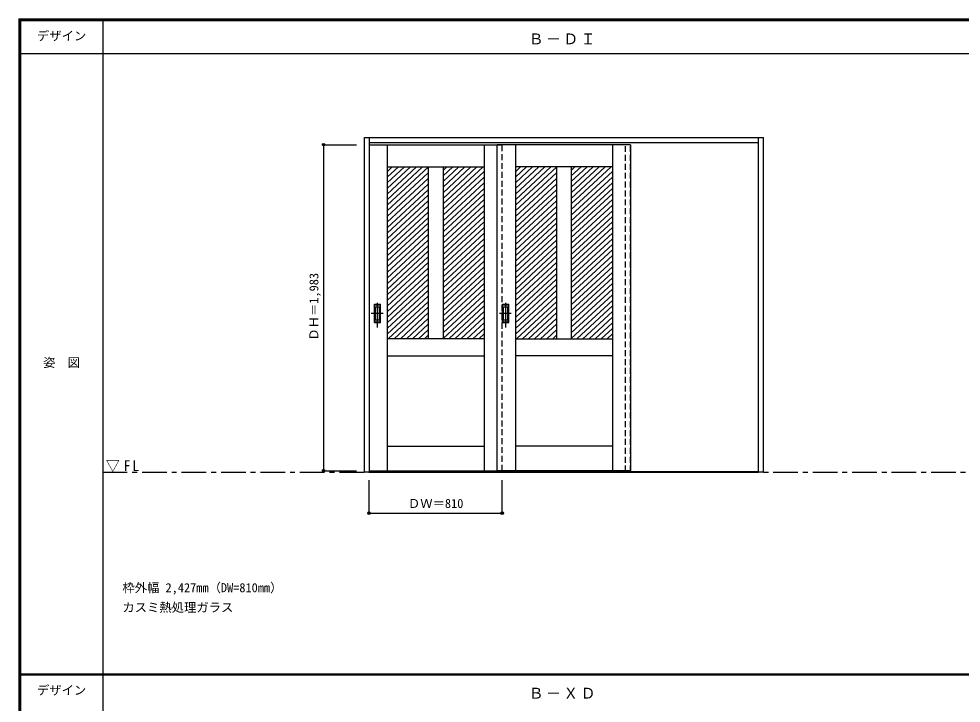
# Model space of a CAD drawing. Units: millimetres, scale not verified. Extents: x -6000 to 5700, y -4307 to 4260.
# Drawn here: x -6000 to -267, y 12 to 4175 of the extents above; entities that cross this region are included whole.
import ezdxf
from ezdxf.enums import TextEntityAlignment as Align

# ---------------------------------------------------------------- set-up
doc = ezdxf.new("R2010")
doc.units = ezdxf.units.MM
doc.header["$LTSCALE"] = 30
doc.header["$PDMODE"] = 32
doc.header["$PDSIZE"] = 15
doc.linetypes.add('CHAIN1', pattern=[8, 5, -1, 1, -1])
doc.linetypes.add('DASHED1', pattern=[1.8, 1.2, -0.6])
for name, color, linetype in [('0-2_扉', 7, 'Continuous'), ('0-4_枠', 3, 'Continuous'), ('0-6_引手', 7, 'Continuous'), ('0-A_文字', 7, 'Continuous'), ('0-B_寸法', 4, 'Continuous'), ('0-C_ハッチ', 4, 'DASHED1'), ('F-1_枠', 6, 'Continuous'), ('F-A_文字', 7, 'Continuous')]:
    doc.layers.add(name, color=color, linetype=linetype)
doc.styles.add('ＭＳ ゴシック', font='')
doc.styles.get('ＭＳ ゴシック').set_extended_font_data('MS Gothic')

msp = doc.modelspace()

# ---------------------------------------------------------------- linework, layer by layer
at = {"layer": '0-2_扉'}
for p, q in [((-3866.15, 3409), (-3059.15, 3409)), ((-3759.15, 3409), (-3759.15, 1426)), ((-3169.15, 3409), (-3169.15, 1426)), ((-3089.15, 3409), (-3059.15, 3409)), ((-3089.15, 1426), (-3089.15, 3409)), ((-2279.15, 3409), (-3089.15, 3409)), ((-2979.15, 3409), (-2979.15, 1426)), ((-2389.15, 3409), (-2389.15, 1426)), ((-3759.15, 3274), (-3169.15, 3274)), ((-3509.15, 3274), (-3509.15, 2229)), ((-3419.15, 3274), (-3419.15, 2229)), ((-2389.15, 3274), (-2979.15, 3274)), ((-2729.15, 3274), (-2729.15, 2229)), ((-2639.15, 3274), (-2639.15, 2229)), ((-3169.15, 2229), (-3759.15, 2229)), ((-2979.15, 2229), (-2389.15, 2229)), ((-3759.15, 2124), (-3169.15, 2124)), ((-2389.15, 2124), (-2979.15, 2124)), ((-3759.15, 1576), (-3169.15, 1576)), ((-2389.15, 1576), (-2979.15, 1576)), ((-3866.15, 1426), (-3059.15, 1426)), ((-3089.15, 1426), (-3059.15, 1426))]:
    msp.add_line(p, q, dxfattribs=at)
msp.add_lwpolyline([(-2279.15, 3409), (-2279.15, 1426), (-3089.15, 1426)], dxfattribs=at)
at = {"layer": '0-4_枠'}
for p, q in [((-3896.15, 3453), (-1469.15, 3453)), ((-3866.15, 1418), (-3866.15, 3453)), ((-1499.15, 1418), (-1499.15, 3453)), ((-1469.15, 1418), (-1469.15, 3453)), ((-3866.15, 3423), (-1499.15, 3423)), ((-3866.15, 1421), (-1499.15, 1421)), ((-3866.15, 1418), (-1499.15, 1418)), ((-3089.15, 1418), (-3059.15, 1418)), ((-1469.15, 1418), (-1499.15, 1418))]:
    msp.add_line(p, q, dxfattribs=at)
at = {"layer": '0-4_枠', "color": 4, "linetype": 'DASHED1'}
for p, q in [((-3869.15, 3409), (-3869.15, 1426)), ((-3866.15, 3409), (-3869.15, 3409)), ((-3059.15, 1426), (-3059.15, 3409)), ((-2309.15, 1421), (-2309.15, 3423)), ((-2279.15, 1421), (-2279.15, 3423)), ((-3866.15, 1426), (-3869.15, 1426))]:
    msp.add_line(p, q, dxfattribs=at)
at = {"layer": '0-4_枠', "color": 7, "linetype": 'CHAIN1'}
msp.add_line((-5490, 1418), (5690, 1418), dxfattribs=at)
at = {"layer": '0-4_枠'}
msp.add_lwpolyline([(-3866.15, 1418), (-3896.15, 1418), (-3896.15, 3453)], dxfattribs=at)
at = {"layer": '0-6_引手', "linetype": 'CHAIN1'}
for p, q in [((-3818.15, 2298.27), (-3818.15, 2469.12)), ((-3038.15, 2298.27), (-3038.15, 2469.12)), ((-3856.22, 2383.5), (-3783.71, 2383.5)), ((-3076.22, 2383.5), (-3003.72, 2383.5))]:
    msp.add_line(p, q, dxfattribs=at)
at = {"layer": '0-6_引手'}
for p, q in [((-3837.15, 2438.5), (-3799.15, 2438.5)), ((-3837.15, 2328.5), (-3837.15, 2438.5)), ((-3830.65, 2422.5), (-3805.65, 2422.5)), ((-3830.65, 2344.5), (-3830.65, 2422.5)), ((-3805.65, 2344.5), (-3805.65, 2422.5)), ((-3799.15, 2328.5), (-3799.15, 2438.5)), ((-3057.15, 2438.5), (-3019.15, 2438.5)), ((-3057.15, 2328.5), (-3057.15, 2438.5)), ((-3050.65, 2422.5), (-3025.65, 2422.5)), ((-3050.65, 2344.5), (-3050.65, 2422.5)), ((-3025.65, 2344.5), (-3025.65, 2422.5)), ((-3019.15, 2328.5), (-3019.15, 2438.5)), ((-3837.15, 2328.5), (-3799.15, 2328.5)), ((-3830.65, 2344.5), (-3805.65, 2344.5)), ((-3057.15, 2328.5), (-3019.15, 2328.5)), ((-3050.65, 2344.5), (-3025.65, 2344.5))]:
    msp.add_line(p, q, dxfattribs=at)
at = {"layer": '0-6_引手', "linetype": 'DASHED1'}
for p, q in [((-3802.15, 2332.5), (-3802.15, 2434.5)), ((-3022.15, 2332.5), (-3022.15, 2434.5)), ((-3834.15, 2332.5), (-3802.15, 2332.5)), ((-3054.15, 2332.5), (-3022.15, 2332.5))]:
    msp.add_line(p, q, dxfattribs=at)
for points in [[(-3834.15, 2332.5), (-3834.15, 2434.5), (-3802.15, 2434.5)], [(-3054.15, 2332.5), (-3054.15, 2434.5), (-3022.15, 2434.5)]]:
    msp.add_lwpolyline(points, dxfattribs=at)
at = {"layer": '0-B_寸法'}
for p, q in [((-4146.15, 3409), (-3946.15, 3409)), ((-4146.15, 3409), (-4146.15, 1426)), ((-4146.15, 1426), (-3946.15, 1426)), ((-3869.15, 1168), (-3869.15, 1368)), ((-3059.15, 1168), (-3059.15, 1368)), ((-3869.15, 1168), (-3059.15, 1168))]:
    msp.add_line(p, q, dxfattribs=at)
at = {"layer": '0-B_寸法', "color": 7}
for p in [(-4146.15, 3409), (-4146.15, 1426), (-3869.15, 1168), (-3059.15, 1168)]:
    msp.add_point(p, dxfattribs=at)
at = {"layer": '0-C_ハッチ', "linetype": 'Continuous'}
for p, q in [((-3580.62, 3274), (-3759.15, 3108.69)), ((-3691.01, 3274), (-3759.15, 3210.9)), ((-3654.21, 3274), (-3759.15, 3176.83)), ((-3617.41, 3274), (-3759.15, 3142.76)), ((-3727.8, 3274), (-3759.15, 3244.97)), ((-3543.82, 3274), (-3759.15, 3074.62)), ((-3507.02, 3274), (-3759.15, 3040.55)), ((-3359.84, 3274), (-3419.15, 3219.08)), ((-3323.04, 3274), (-3419.15, 3185.01)), ((-3286.24, 3274), (-3419.15, 3150.94)), ((-3249.45, 3274), (-3419.15, 3116.87)), ((-3212.65, 3274), (-3419.15, 3082.79)), ((-3175.85, 3274), (-3419.15, 3048.72)), ((-3396.63, 3274), (-3419.15, 3253.15)), ((-2800.62, 3274), (-2979.15, 3108.69)), ((-2911.01, 3274), (-2979.15, 3210.9)), ((-2874.21, 3274), (-2979.15, 3176.83)), ((-2837.41, 3274), (-2979.15, 3142.76)), ((-2947.8, 3274), (-2979.15, 3244.97)), ((-2763.82, 3274), (-2979.15, 3074.62)), ((-2727.02, 3274), (-2979.15, 3040.55)), ((-2579.84, 3274), (-2639.15, 3219.08)), ((-2543.04, 3274), (-2639.15, 3185.01)), ((-2506.24, 3274), (-2639.15, 3150.94)), ((-2469.45, 3274), (-2639.15, 3116.87)), ((-2432.65, 3274), (-2639.15, 3082.79)), ((-2395.85, 3274), (-2639.15, 3048.72)), ((-2616.63, 3274), (-2639.15, 3253.15)), ((-3509.15, 3237.96), (-3759.15, 3006.48)), ((-3169.15, 3246.13), (-3419.15, 3014.65)), ((-3169.15, 3212.06), (-3419.15, 2980.58)), ((-2729.15, 3237.96), (-2979.15, 3006.48)), ((-2389.15, 3246.13), (-2639.15, 3014.65)), ((-2389.15, 3212.06), (-2639.15, 2980.58)), ((-3509.15, 3203.89), (-3759.15, 2972.41)), ((-3509.15, 3169.82), (-3759.15, 2938.34)), ((-3169.15, 3177.99), (-3419.15, 2946.51)), ((-2729.15, 3203.89), (-2979.15, 2972.41)), ((-2729.15, 3169.82), (-2979.15, 2938.34)), ((-2389.15, 3177.99), (-2639.15, 2946.51)), ((-3509.15, 3135.75), (-3759.15, 2904.26)), ((-3509.15, 3101.67), (-3759.15, 2870.19)), ((-3169.15, 3143.92), (-3419.15, 2912.44)), ((-3169.15, 3109.85), (-3419.15, 2878.37)), ((-2729.15, 3135.75), (-2979.15, 2904.26)), ((-2729.15, 3101.67), (-2979.15, 2870.19)), ((-2389.15, 3143.92), (-2639.15, 2912.44)), ((-2389.15, 3109.85), (-2639.15, 2878.37)), ((-3509.15, 3067.6), (-3759.15, 2836.12)), ((-3169.15, 3075.78), (-3419.15, 2844.3)), ((-3169.15, 3041.71), (-3419.15, 2810.23)), ((-2729.15, 3067.6), (-2979.15, 2836.12)), ((-2389.15, 3075.78), (-2639.15, 2844.3)), ((-2389.15, 3041.71), (-2639.15, 2810.23)), ((-3509.15, 3033.53), (-3759.15, 2802.05)), ((-3509.15, 2999.46), (-3759.15, 2767.98)), ((-3169.15, 3007.64), (-3419.15, 2776.16)), ((-2729.15, 3033.53), (-2979.15, 2802.05)), ((-2729.15, 2999.46), (-2979.15, 2767.98)), ((-2389.15, 3007.64), (-2639.15, 2776.16)), ((-3509.15, 2965.39), (-3759.15, 2733.91)), ((-3509.15, 2931.32), (-3759.15, 2699.84)), ((-3169.15, 2973.57), (-3419.15, 2742.08)), ((-3169.15, 2939.49), (-3419.15, 2708.01)), ((-2729.15, 2965.39), (-2979.15, 2733.91)), ((-2729.15, 2931.32), (-2979.15, 2699.84)), ((-2389.15, 2973.57), (-2639.15, 2742.08)), ((-2389.15, 2939.49), (-2639.15, 2708.01)), ((-3509.15, 2897.25), (-3759.15, 2665.77)), ((-3169.15, 2905.42), (-3419.15, 2673.94)), ((-3169.15, 2871.35), (-3419.15, 2639.87)), ((-2729.15, 2897.25), (-2979.15, 2665.77)), ((-2389.15, 2905.42), (-2639.15, 2673.94)), ((-2389.15, 2871.35), (-2639.15, 2639.87)), ((-3509.15, 2863.18), (-3759.15, 2631.7)), ((-3509.15, 2829.11), (-3759.15, 2597.62)), ((-3169.15, 2837.28), (-3419.15, 2605.8)), ((-2729.15, 2863.18), (-2979.15, 2631.7)), ((-2729.15, 2829.11), (-2979.15, 2597.62)), ((-2389.15, 2837.28), (-2639.15, 2605.8)), ((-3509.15, 2795.04), (-3759.15, 2563.55)), ((-3509.15, 2760.96), (-3759.15, 2529.48)), ((-3169.15, 2803.21), (-3419.15, 2571.73)), ((-3169.15, 2769.14), (-3419.15, 2537.66)), ((-2729.15, 2795.04), (-2979.15, 2563.55)), ((-2729.15, 2760.96), (-2979.15, 2529.48)), ((-2389.15, 2803.21), (-2639.15, 2571.73)), ((-2389.15, 2769.14), (-2639.15, 2537.66)), ((-3509.15, 2726.89), (-3759.15, 2495.41)), ((-3169.15, 2735.07), (-3419.15, 2503.59)), ((-3169.15, 2701), (-3419.15, 2469.52)), ((-2729.15, 2726.89), (-2979.15, 2495.41)), ((-2389.15, 2735.07), (-2639.15, 2503.59)), ((-2389.15, 2701), (-2639.15, 2469.52)), ((-3509.15, 2692.82), (-3759.15, 2461.34)), ((-3509.15, 2658.75), (-3759.15, 2427.27)), ((-3169.15, 2666.93), (-3419.15, 2435.44)), ((-2729.15, 2692.82), (-2979.15, 2461.34)), ((-2729.15, 2658.75), (-2979.15, 2427.27)), ((-2389.15, 2666.93), (-2639.15, 2435.44)), ((-3509.15, 2624.68), (-3759.15, 2393.2)), ((-3509.15, 2590.61), (-3759.15, 2359.13)), ((-3169.15, 2632.86), (-3419.15, 2401.37)), ((-3169.15, 2598.78), (-3419.15, 2367.3)), ((-2729.15, 2624.68), (-2979.15, 2393.2)), ((-2729.15, 2590.61), (-2979.15, 2359.13)), ((-2389.15, 2632.86), (-2639.15, 2401.37)), ((-2389.15, 2598.78), (-2639.15, 2367.3)), ((-3509.15, 2556.54), (-3759.15, 2325.06)), ((-3169.15, 2564.71), (-3419.15, 2333.23)), ((-3169.15, 2530.64), (-3419.15, 2299.16)), ((-2729.15, 2556.54), (-2979.15, 2325.06)), ((-2389.15, 2564.71), (-2639.15, 2333.23)), ((-2389.15, 2530.64), (-2639.15, 2299.16)), ((-3509.15, 2522.47), (-3759.15, 2290.99)), ((-3509.15, 2488.4), (-3759.15, 2256.91)), ((-3169.15, 2496.57), (-3419.15, 2265.09)), ((-2729.15, 2522.47), (-2979.15, 2290.99)), ((-2729.15, 2488.4), (-2979.15, 2256.91)), ((-2389.15, 2496.57), (-2639.15, 2265.09)), ((-3509.15, 2454.32), (-3752.5, 2229)), ((-3509.15, 2420.25), (-3715.7, 2229)), ((-3169.15, 2462.5), (-3419.15, 2231.02)), ((-3169.15, 2428.43), (-3384.53, 2229)), ((-2729.15, 2454.32), (-2972.5, 2229)), ((-2729.15, 2420.25), (-2935.7, 2229)), ((-2389.15, 2462.5), (-2639.15, 2231.02)), ((-2389.15, 2428.43), (-2604.53, 2229)), ((-3509.15, 2386.18), (-3678.91, 2229)), ((-3509.15, 2352.11), (-3642.11, 2229)), ((-3169.15, 2394.36), (-3347.74, 2229)), ((-3169.15, 2360.29), (-3310.94, 2229)), ((-2729.15, 2386.18), (-2898.91, 2229)), ((-2729.15, 2352.11), (-2862.11, 2229)), ((-2389.15, 2394.36), (-2567.74, 2229)), ((-2389.15, 2360.29), (-2530.94, 2229)), ((-3509.15, 2318.04), (-3605.31, 2229)), ((-3169.15, 2326.22), (-3274.14, 2229)), ((-2729.15, 2318.04), (-2825.31, 2229)), ((-2389.15, 2326.22), (-2494.14, 2229)), ((-3509.15, 2283.97), (-3568.52, 2229)), ((-3509.15, 2249.9), (-3531.72, 2229)), ((-3169.15, 2292.14), (-3237.35, 2229)), ((-3169.15, 2258.07), (-3200.55, 2229)), ((-2729.15, 2283.97), (-2788.52, 2229)), ((-2729.15, 2249.9), (-2751.72, 2229)), ((-2389.15, 2292.14), (-2457.35, 2229)), ((-2389.15, 2258.07), (-2420.55, 2229))]:
    msp.add_line(p, q, dxfattribs=at)
at = {"layer": 'F-1_枠'}
for p, q in [((-6000, 4175), (5700, 4175)), ((-6000, 4175), (-6000, -4205)), ((-6000, 4170), (5700, 4170)), ((-6000, 4165), (5700, 4165)), ((-5995, 4175), (-5995, -4205)), ((-5990, 4175), (-5990, -4205)), ((-5490, 4175), (-5490, -3790)), ((-6000, 3965), (5700, 3965)), ((-6000, 190.5), (5700, 190.5)), ((-6000, 187.5), (5700, 187.5)), ((-6000, 184.5), (5700, 184.5))]:
    msp.add_line(p, q, dxfattribs=at)

# ---------------------------------------------------------------- texts
at = {"layer": '0-A_文字', "style": 'ＭＳ ゴシック'}
for s, p in [('枠外幅 2,427mm（DW=810mm）', (-5370, 670.5)), ('カスミ熱処理ガラス', (-5370, 550.5))]:
    msp.add_text(s, height=54.99, dxfattribs=at).set_placement(p, align=Align.BOTTOM_LEFT)
at = {"layer": '0-A_文字', "char_height": 65.98, "attachment_point": 7, "style": 'ＭＳ ゴシック'}
for s, insert in [('\\T1.17;Ｂ－ＤＩ', (-2897.5, 4020)), ('\\T1.26;\\W0.95;▽FL', (-5471.25, 1418)), ('\\T1.17;Ｂ－ＸＤ', (-2897.5, 39.5))]:
    msp.add_mtext(s, dxfattribs=dict(at, insert=insert))
at = {"layer": '0-B_寸法', "color": 7, "style": 'ＭＳ ゴシック'}
msp.add_text('ＤＨ＝1,983', height=54.99, rotation=90, dxfattribs=at).set_placement((-4161.15, 2217.25), align=Align.BOTTOM_LEFT)
msp.add_text('ＤＷ＝810', height=54.99, dxfattribs=at).set_placement((-3632.9, 1183), align=Align.BOTTOM_LEFT)
at = {"layer": 'F-A_文字', "style": 'ＭＳ ゴシック'}
for s, p in [('デザイン', (-5890, 4027.5)), ('姿\u3000図', (-5852.5, 2040.25)), ('デザイン', (-5890, 47))]:
    msp.add_text(s, height=54.99, dxfattribs=at).set_placement(p, align=Align.BOTTOM_LEFT)

doc.saveas('drawing.dxf')
